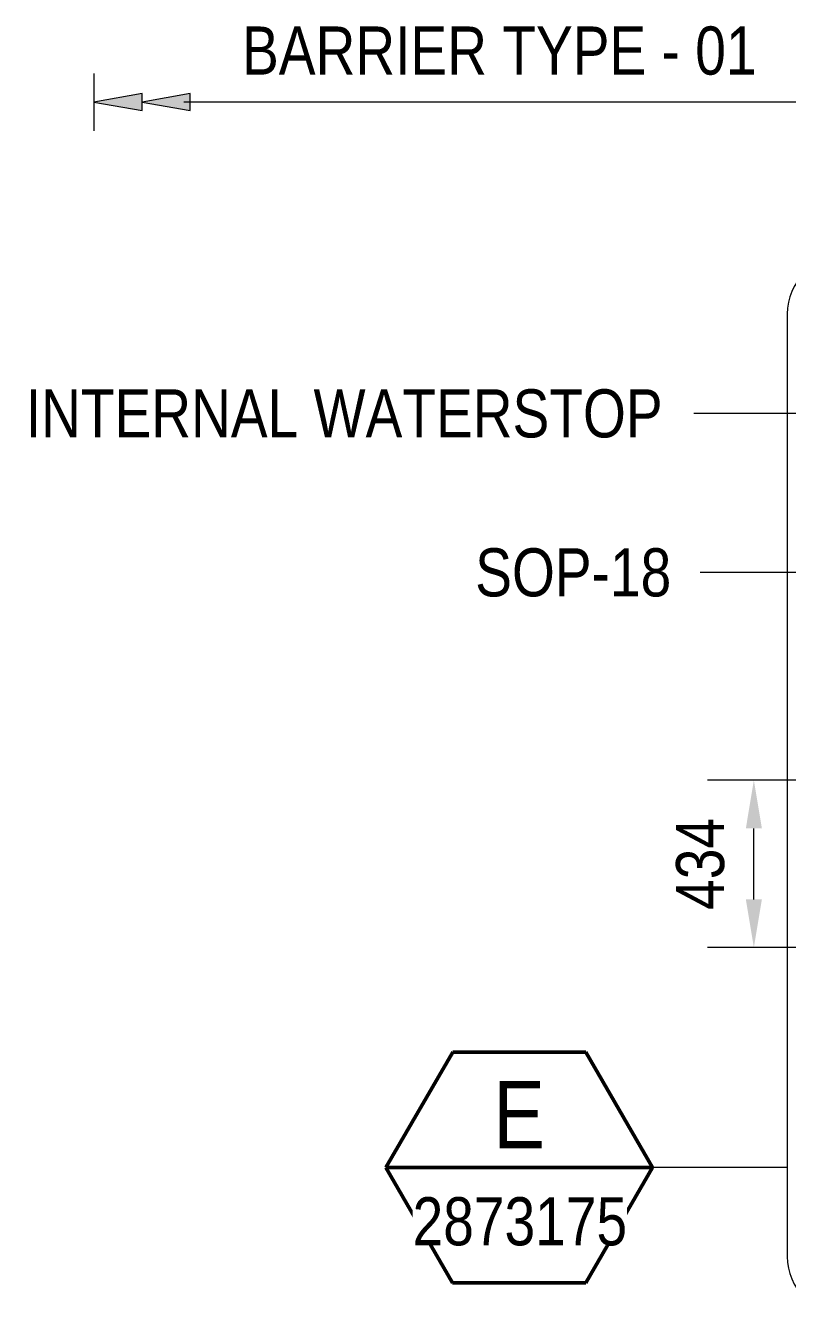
# Model space of a CAD drawing. Header units: metres. Extents: x 0 to 258, y 3 to 25.
# Drawn here: x 209.115 to 211.093, y 20.833 to 24.181 of the extents above; entities that cross this region are included whole.
import ezdxf

# ---------------------------------------------------------------- set-up
doc = ezdxf.new("R2010")
doc.units = ezdxf.units.M
doc.layers.get('Defpoints').update_dxf_attribs({"color": 41})
for name, color, linetype, lineweight in [('A-ANNO-DIMS', 7, 'Continuous', 9), ('A-ANNO-NOTE', 7, 'Continuous', 9), ('A-ANNO-SYMB', 7, 'Continuous', 9), ('A-DETL', 7, 'Continuous', 13), ('G-ANNO-TEXT', 7, 'Continuous', 9)]:
    doc.layers.add(name, color=color, linetype=linetype, lineweight=lineweight)
doc.styles.add('Arial Narrow_2', font='ARIALN.TTF', dxfattribs={"height": 0.125})
doc.styles.add('Arial Narrow_4', font='ARIALN.TTF', dxfattribs={"height": 0.175})
doc.dimstyles.new('Dimension_Standard_O__mm_', dxfattribs={"dimscale": 0.3048, "dimtxt": 0.127929, "dimasz": 0.410105, "dimexe": 0.393701, "dimexo": 0.246063, "dimgap": 0.246063, "dimtad": 1, "dimdec": 0, "dimlfac": 1000, "dimzin": 0, "dimdsep": 46, "dimtxsty": 'Arial Narrow_2', "dimsah": 1, "dimcen": 0.09, "dimaunit": 1, "dimadec": 4, "dimazin": 0, "dimtfac": 1, "dimtdec": 4, "dimtix": 1, "dimtmove": 0, "dimatfit": 3, "dimfxl": 1, "dimtvp": 1, "dimtfill": 1, "dimtolj": 1, "dimtzin": 0, "dimlwd": 18, "dimlwe": 18, "dimarcsym": 2})

# ---------------------------------------------------------------- blocks, each defined once
blk = doc.blocks.new('CS_Arrowhead_100_Double - CS_Arrowhead_100_Double-6567752-DRG-2873172 - ELEVATION - NORTH EAST END')
at = {"layer": 'A-ANNO-NOTE'}
for points in [[(1142.2175, 24.0043), (1142.2175, 23.9602), (1142.0925, 23.9823)], [(1142.3425, 24.0043), (1142.3425, 23.9602), (1142.2175, 23.9823)]]:
    blk.add_hatch(color=256, dxfattribs=at).paths.add_polyline_path(points)
blk.add_line((1142.0925, 24.057), (1142.0925, 23.908), dxfattribs=at)
at = {"layer": 'A-ANNO-NOTE', "lineweight": 13}
for p, q in [((1142.2175, 24.0043), (1142.0925, 23.9823)), ((1142.2175, 23.9602), (1142.2175, 24.0043)), ((1142.3425, 24.0043), (1142.2175, 23.9823)), ((1142.3425, 23.9602), (1142.3425, 24.0043)), ((1142.0925, 23.9823), (1142.2175, 23.9602)), ((1142.2175, 23.9823), (1142.3425, 23.9602))]:
    blk.add_line(p, q, dxfattribs=at)
blk = doc.blocks.new('Drafting View - SheetRef-4900799-DRG-2873172 - ELEVATION - NORTH EAST END')
at = {"layer": 'A-ANNO-SYMB', "lineweight": 50}
for p, q in [((1143.0244, 21.5143), (1142.8511, 21.2141)), ((1143.3707, 21.5143), (1143.0244, 21.5143)), ((1143.5439, 21.2143), (1143.3707, 21.5143)), ((1142.8511, 21.2143), (1143.5439, 21.2143)), ((1142.8511, 21.2141), (1143.0242, 20.9143)), ((1143.3707, 20.9143), (1143.5439, 21.2143)), ((1143.0242, 20.9143), (1143.3707, 20.9143))]:
    blk.add_line(p, q, dxfattribs=at)
blk = doc.blocks.new('DIMBLOCK46-DRG-2873172 - ELEVATION - NORTH EAST END')
at = {"layer": 'A-ANNO-DIMS', "color": 0, "lineweight": 18, "transparency": 16777216}
for p, q in [((211.4314, 22.2203), (210.8867, 22.2203)), ((211.0067, 21.911), (211.0067, 22.0953)), ((211.4314, 21.786), (210.8867, 21.786))]:
    blk.add_line(p, q, dxfattribs=at)
at = {"layer": 'A-ANNO-DIMS', "color": 0, "transparency": 16777216}
for points in [[(210.9859, 22.0953), (211.0276, 22.0953), (211.0067, 22.2203)], [(210.9859, 21.911), (211.0276, 21.911), (211.0067, 21.786)]]:
    blk.add_solid(points, dxfattribs=at)
at = {"layer": 'Defpoints', "color": 0, "transparency": 16777216}
for p in [(211.0067, 22.2203), (211.5064, 22.2203), (211.5064, 21.786)]:
    blk.add_point(p, dxfattribs=at)
at = {"layer": 'A-ANNO-DIMS', "color": 0, "lineweight": 18, "transparency": 16777216, "insert": (210.8679, 22.0031), "char_height": 0.125, "width": 0.285099, "attachment_point": 5, "rotation": 90, "style": 'Arial Narrow_2', "bg_fill": 3, "box_fill_scale": 1.1, "bg_fill_color": 256, "bg_fill_true_color": 13158600, "bg_fill_transparency": 0}
blk.add_mtext('\\A1;434', dxfattribs=at)

msp = doc.modelspace()

# ---------------------------------------------------------------- linework, layer by layer
at = {"layer": 'A-ANNO-SYMB', "lineweight": 18}
for p, q in [((211.0934, 23.4319), (211.0934, 20.9831)), ((211.0934, 21.2143), (210.7438, 21.2143))]:
    msp.add_line(p, q, dxfattribs=at)
for centre, start, end in [((211.2434, 23.4319), 90, 180), ((211.2434, 20.9831), 180, 270)]:
    msp.add_arc(centre, 0.15, start, end, dxfattribs=at)
at = {"layer": 'A-DETL'}
msp.add_line((211.4839, 23.9823), (209.5256, 23.9823), dxfattribs=at)
at = {"layer": 'G-ANNO-TEXT'}
for p, q in [((210.8537, 23.1736), (210.8505, 23.1736)), ((211.5007, 23.1736), (210.8537, 23.1736)), ((210.8703, 22.7606), (210.8672, 22.7606)), ((211.1587, 22.7606), (210.8703, 22.7606))]:
    msp.add_line(p, q, dxfattribs=at)

# ---------------------------------------------------------------- block references
at = {"layer": 'A-ANNO-NOTE'}
msp.add_blockref('CS_Arrowhead_100_Double - CS_Arrowhead_100_Double-6567752-DRG-2873172 - ELEVATION - NORTH EAST END', (-932.8001, 0), dxfattribs=at)
at = {"layer": 'A-ANNO-SYMB', "lineweight": 50}
msp.add_blockref('Drafting View - SheetRef-4900799-DRG-2873172 - ELEVATION - NORTH EAST END', (-932.8001, 0), dxfattribs=at)

# ---------------------------------------------------------------- texts
at = {"layer": 'G-ANNO-TEXT', "char_height": 0.125, "attachment_point": 1, "style": 'Arial Narrow_2', "bg_fill": 3, "box_fill_scale": 1, "bg_fill_color": 256, "bg_fill_true_color": 13158600, "bg_fill_transparency": 0}
for s, insert in [('BARRIER TYPE - 01', (209.6771, 24.1788)), ('SOP-18', (210.2828, 22.8231))]:
    msp.add_mtext(s, dxfattribs=dict(at, insert=insert))
at = {"layer": 'G-ANNO-TEXT', "insert": (209.1152, 23.2361), "char_height": 0.125, "attachment_point": 1, "style": 'Arial Narrow_2', "bg_fill": 3, "box_fill_scale": 1, "bg_fill_color": 256, "bg_fill_transparency": 0}
msp.add_mtext('INTERNAL WATERSTOP', dxfattribs=at)

# ---------------------------------------------------------------- next in the draw order: texts
at = {"layer": 'A-ANNO-SYMB', "insert": (210.3301, 21.4392), "char_height": 0.175, "attachment_point": 1, "style": 'Arial Narrow_4', "bg_fill": 3, "box_fill_scale": 1, "bg_fill_color": 256, "bg_fill_transparency": 0}
msp.add_mtext('E', dxfattribs=at)
at = {"layer": 'A-ANNO-SYMB', "insert": (210.1201, 21.1371), "char_height": 0.125, "attachment_point": 1, "style": 'Arial Narrow_2', "bg_fill": 3, "box_fill_scale": 1, "bg_fill_color": 256, "bg_fill_true_color": 13158600, "bg_fill_transparency": 0}
msp.add_mtext('2873175', dxfattribs=at)

# ---------------------------------------------------------------- next in the draw order: dimensions: what is measured, and where the dimension line sits
at = {"layer": 'A-ANNO-DIMS', "lineweight": 18}
dim = msp.add_linear_dim(base=(211.0067, 22.2203), p1=(211.5064, 21.786), p2=(211.5064, 22.2203), angle=90, dimstyle='Dimension_Standard_O__mm_', override={"dimpost": '<>', "dimfxl": 0.434375}, dxfattribs=at)
dim.commit()
dim.dimension.update_dxf_attribs({"geometry": 'DIMBLOCK46-DRG-2873172 - ELEVATION - NORTH EAST END', "text_midpoint": (210.8679, 22.0031)})

doc.saveas('drawing.dxf')
